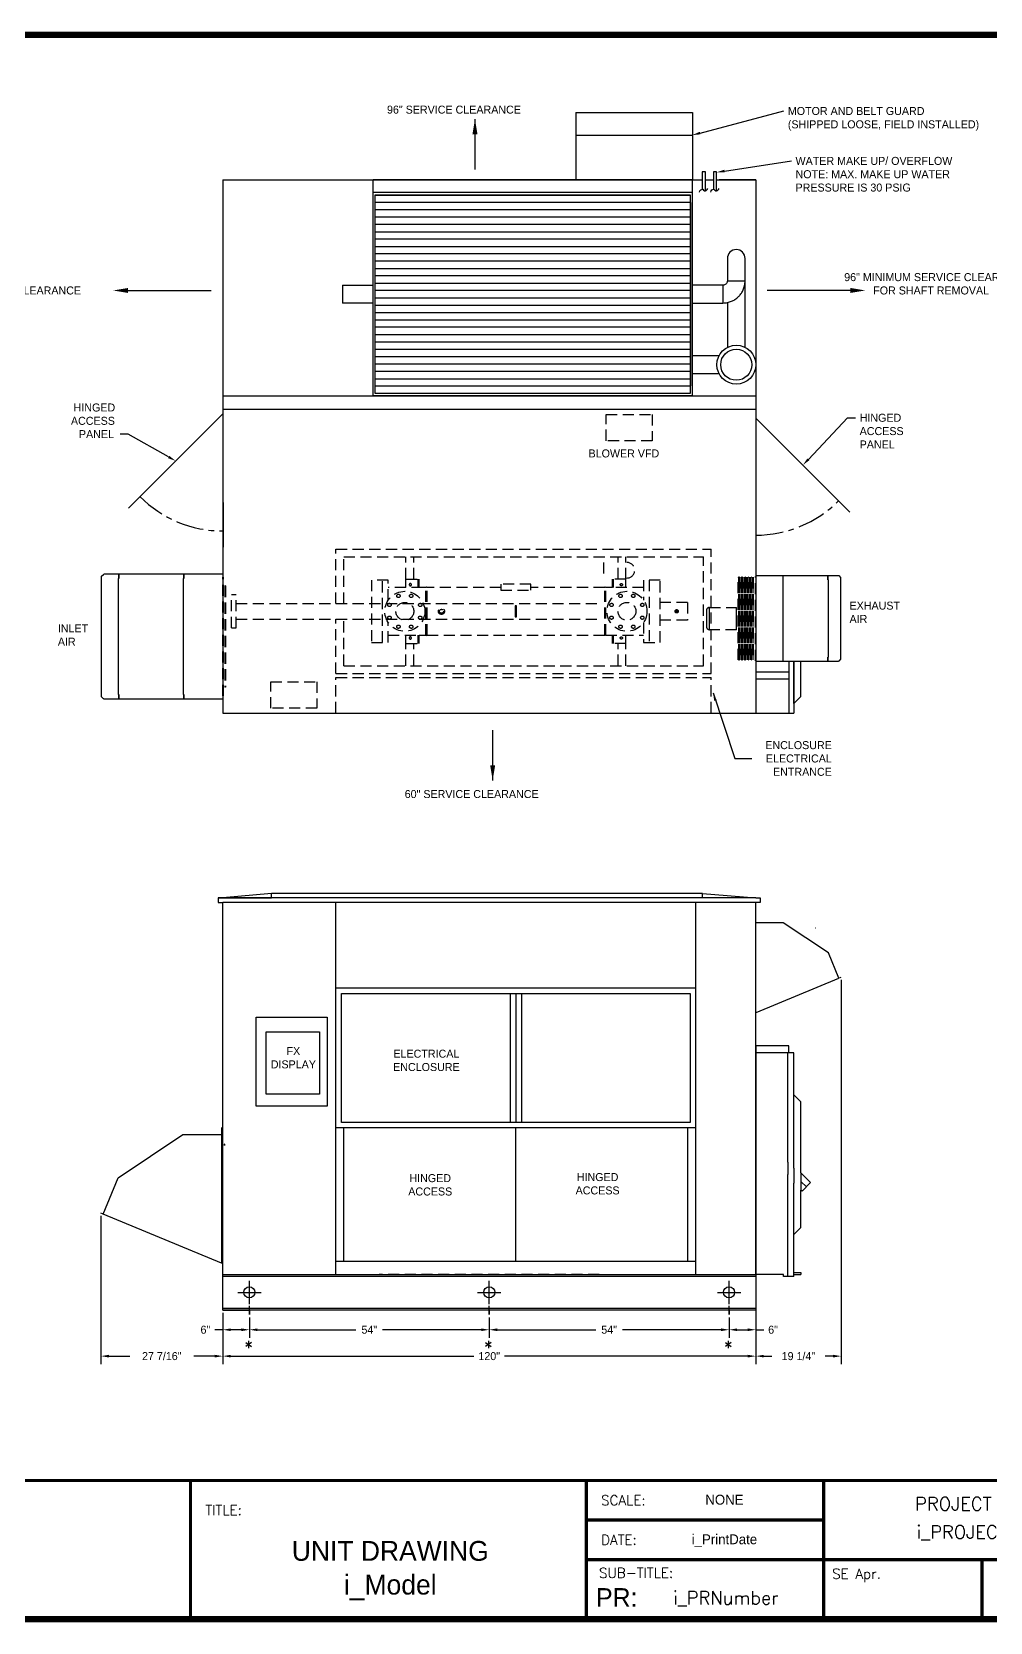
# Model space of a CAD drawing. Header units: inches. Extents: x -247 to 341, y -90 to 280.
# Drawn here: x -40.8 to 175, y -82.2 to 275.6 of the extents above; entities that cross this region are included whole.
import ezdxf
from ezdxf.enums import TextEntityAlignment as Align

# ---------------------------------------------------------------- set-up
doc = ezdxf.new("R2010")
doc.units = ezdxf.units.IN
doc.header["$MEASUREMENT"] = 0
doc.linetypes.add('CENTER', pattern=[2, 1.25, -0.25, 0.25, -0.25])
doc.linetypes.add('HIDDEN', pattern=[0.375, 0.25, -0.125])
doc.layers.get('0').update_dxf_attribs({"color": 10})
doc.layers.get('Defpoints').update_dxf_attribs({"color": 10})
doc.styles.add('ROMANS', font='romans.shx', dxfattribs={"height": 0.125})
doc.styles.add('SIMPLEX', font='SIMPLEX')
doc.dimstyles.new('STANDARD$0', dxfattribs={"dimtxt": 1, "dimasz": 1, "dimexe": 0.5, "dimexo": 0.5, "dimgap": 1, "dimtad": 0, "dimtih": 1, "dimtoh": 1, "dimdec": 6, "dimzin": 0, "dimdsep": 46, "dimlunit": 5, "dimtxsty": 'Standard', "dimcen": -0.0625, "dimadec": 0, "dimazin": 0, "dimtfac": 1, "dimtdec": 4, "dimtofl": 0, "dimtmove": 0, "dimatfit": 3, "dimfxl": 1, "dimtolj": 1, "dimtzin": 0, "dimarcsym": 0})

# ---------------------------------------------------------------- blocks, each defined once
blk = doc.blocks.new('*D17')
at = {"color": 0, "lineweight": -2, "ltscale": 5}
for p, q in [((-25.26, 9.23), (-25.26, -24.14)), ((2.18, -12.62), (2.18, -24.14)), ((-23.46, -22.34), (-18.74, -22.34)), ((0.38, -22.34), (-4.34, -22.34))]:
    blk.add_line(p, q, dxfattribs=at)
at = {"color": 0, "ltscale": 5}
for points in [[(-23.46, -22.04), (-23.46, -22.64), (-25.26, -22.34)], [(0.38, -22.04), (0.38, -22.64), (2.18, -22.34)]]:
    blk.add_solid(points, dxfattribs=at)
at = {"layer": 'Defpoints', "color": 0, "ltscale": 5}
for p in [(-25.26, 9.86), (2.18, -12), (2.18, -22.34)]:
    blk.add_point(p, dxfattribs=at)
at = {"color": 0, "ltscale": 5, "insert": (-11.54, -22.34), "char_height": 1.8, "attachment_point": 5}
blk.add_mtext('\\A1;27 7/16"', dxfattribs=at)
blk = doc.blocks.new('*D18')
at = {"color": 0, "lineweight": -2, "ltscale": 5}
for p, q in [((141.41, 62.31), (141.41, -24.14)), ((122.18, -5), (122.18, -24.14)), ((123.98, -22.34), (125.79, -22.34)), ((139.61, -22.34), (137.79, -22.34))]:
    blk.add_line(p, q, dxfattribs=at)
at = {"color": 0, "ltscale": 5}
for points in [[(123.98, -22.04), (123.98, -22.64), (122.18, -22.34)], [(139.61, -22.04), (139.61, -22.64), (141.41, -22.34)]]:
    blk.add_solid(points, dxfattribs=at)
at = {"layer": 'Defpoints', "color": 0, "ltscale": 5}
for p in [(141.41, 62.94), (122.18, -4.37), (122.18, -22.34)]:
    blk.add_point(p, dxfattribs=at)
at = {"color": 0, "ltscale": 5, "insert": (131.79, -22.34), "char_height": 1.8, "attachment_point": 5}
blk.add_mtext('\\A1;19 1/4"', dxfattribs=at)

msp = doc.modelspace()

# ---------------------------------------------------------------- linework, layer by layer
at = {"color": 1, "ltscale": 5}
for p, q in [((58.96801, 255.95469), (58.96801, 244.67225)), ((110.85634, 244.13228), (110.12477, 244.13228)), ((110.12477, 244.13228), (110.12477, 240.20069)), ((110.85634, 239.83428), (110.85634, 244.13228)), ((113.38069, 244.13228), (112.64912, 244.13228)), ((112.64912, 244.13228), (112.64912, 240.20069)), ((113.38069, 239.83428), (113.38069, 244.13228)), ((2.17742, 242.35367), (110.12477, 242.35367)), ((2.17742, 242.35367), (2.17742, 122.35367)), ((2.17742, 242.35367), (17.17742, 242.35367)), ((110.85634, 242.35367), (112.64912, 242.35367)), ((113.38069, 242.35367), (122.17742, 242.35367)), ((122.17742, 242.35367), (113.92742, 242.35367)), ((122.17742, 242.35367), (122.17742, 122.35367)), ((-20.69906, 217.43235), (-0.42537, 217.43235)), ((145.0539, 217.43235), (124.78021, 217.43235)), ((2.17742, 193.72867), (122.17742, 193.72867)), ((122.17742, 194.72867), (122.17742, 188.72867)), ((2.17742, 189.6862), (-19.03578, 168.473)), ((2.17742, 190.72867), (122.17742, 190.72867)), ((122.17742, 188.72867), (143.39063, 167.51547)), ((2.36492, 159.70862), (2.36492, 169.70862)), ((-25.07702, 153.12119), (-24.67375, 153.55769)), ((-25.07702, 125.99419), (-25.07702, 153.12119)), ((-24.67375, 153.55769), (-24.61692, 153.55769)), ((2.11392, 153.62019), (-24.55827, 153.62019)), ((-21.24871, 126.49519), (-21.24871, 152.62019)), ((-21.24835, 126.49519), (-21.24835, 152.62019)), ((-21.19984, 153.55669), (-21.19984, 152.62019)), ((-21.19947, 153.55669), (-21.19984, 153.55669)), ((-21.19984, 152.62019), (-21.19947, 152.62019)), ((-21.19947, 152.62019), (-21.19947, 153.55669)), ((-6.61988, 126.49519), (-6.61988, 152.62019)), ((-6.61933, 126.49519), (-6.61933, 152.62019)), ((-6.60153, 153.55669), (-6.60153, 152.62019)), ((-6.60098, 153.55669), (-6.60098, 153.55769)), ((-6.60098, 152.62019), (-6.60098, 153.55669)), ((122.18467, 153.265), (140.77291, 153.265)), ((128.24584, 153.264), (138.42987, 153.264)), ((138.42987, 152.3275), (138.42987, 153.264)), ((138.42987, 153.264), (138.43024, 153.264)), ((138.43024, 152.3275), (138.42987, 152.3275)), ((138.43024, 153.264), (140.77384, 153.264)), ((138.43024, 153.264), (138.43024, 152.3275)), ((138.47874, 152.3275), (138.47874, 134.9525)), ((138.47911, 152.3275), (138.47911, 134.9525)), ((140.77384, 153.264), (140.83158, 153.264)), ((140.83157, 153.265), (140.8884, 153.265)), ((140.8884, 153.265), (141.29167, 152.8285)), ((141.29167, 152.8285), (141.29167, 134.4515)), ((122.18467, 134.015), (140.77291, 134.015)), ((128.24584, 134.016), (138.42987, 134.016)), ((138.42987, 134.9525), (138.42987, 134.016)), ((138.43024, 134.9525), (138.42987, 134.9525)), ((138.42987, 134.016), (138.43024, 134.016)), ((138.43024, 134.016), (138.43024, 134.9525)), ((138.43024, 134.016), (140.77384, 134.016)), ((140.77384, 134.016), (140.83158, 134.016)), ((140.8884, 134.015), (140.83157, 134.015)), ((141.29167, 134.4515), (140.8884, 134.015)), ((-24.67375, 125.55769), (-25.07702, 125.99419)), ((-24.61692, 125.55769), (-24.67375, 125.55769)), ((-24.55919, 125.55869), (-24.61693, 125.55869)), ((-24.55827, 125.49519), (-24.55827, 125.55769)), ((2.11392, 125.49519), (-24.55827, 125.49519)), ((-21.19984, 125.55869), (-21.19984, 126.49519)), ((-21.19984, 126.49519), (-21.19947, 126.49519)), ((-21.19947, 125.55869), (-21.19984, 125.55869)), ((-21.19947, 126.49519), (-21.19947, 125.55869)), ((-6.60153, 125.55869), (-6.60153, 126.49519)), ((-6.60098, 126.49519), (-6.60098, 125.55869)), ((-6.60098, 125.55869), (-6.60098, 125.55769)), ((2.17742, 122.35367), (122.17742, 122.35367)), ((62.95517, 107.18786), (62.95517, 118.47029)), ((2.17742, 80.74789), (1.17742, 80.74789)), ((1.17742, 80.74789), (1.17742, 79.74789)), ((1.17742, 80.74789), (13.17742, 80.74789)), ((1.17742, 79.74789), (2.17742, 79.74789)), ((13.17742, 81.74789), (2.17742, 80.74789)), ((122.17742, 80.74789), (2.17742, 80.74789)), ((2.17742, -3.99711), (2.17742, 79.74789)), ((123.17742, 79.74789), (2.17742, 79.74789)), ((13.17742, 80.74789), (13.17742, 81.74789)), ((110.17742, 81.74789), (13.17742, 81.74789)), ((27.67742, -3.99711), (27.67742, 79.74789)), ((108.67742, -3.99711), (108.67742, 79.74789)), ((110.17742, 80.74789), (110.17742, 81.74789)), ((110.17742, 81.74789), (122.17742, 80.74789)), ((122.17742, 80.74789), (110.17742, 80.74789)), ((122.17742, 80.74789), (123.17742, 80.74789)), ((122.17742, -3.99711), (122.17742, 79.74789)), ((123.17742, 80.74789), (123.17742, 79.74789)), ((128.36404, 75.18103), (122.30342, 75.18103)), ((138.54807, 68.37628), (128.36404, 75.18103)), ((135.59291, 74.05771), (135.65541, 74.05771)), ((140.89166, 62.71833), (138.54807, 68.37628)), ((122.23992, 54.99253), (140.89166, 62.71833)), ((141.00715, 62.76817), (141.41042, 62.93521)), ((27.67742, 60.4935), (108.67742, 60.4935)), ((28.92742, 30.2435), (28.92742, 59.2435)), ((28.92742, 59.2435), (107.42742, 59.2435)), ((66.92742, 59.2435), (66.92742, 30.2435)), ((68.17742, 59.2435), (68.17742, 30.2435)), ((69.42742, 59.2435), (69.42742, 30.2435)), ((107.42742, 59.2435), (107.42742, 30.2435)), ((1.98992, 27.63039), (1.98992, 29.06689)), ((108.67742, 28.9935), (27.67742, 28.9935)), ((107.42742, 30.2435), (28.92742, 30.2435)), ((29.42742, -0.99711), (29.42742, 28.9935)), ((106.92742, -0.99711), (106.92742, 28.9935)), ((-21.38642, 17.74936), (-6.78848, 27.50339)), ((-6.78848, 27.50339), (1.92642, 27.50339)), ((1.92642, 27.50339), (1.92742, 27.50339)), ((1.98992, 27.50339), (1.92742, 27.50339)), ((1.98992, -1.43511), (1.98992, 27.50339)), ((-24.74577, 9.63918), (-21.38642, 17.74936)), ((-24.86125, 9.68901), (-25.26452, 9.85606)), ((-24.80443, 9.66348), (-24.74577, 9.63918)), ((1.92642, -1.4088), (-24.74577, 9.63918)), ((1.98992, -1.43511), (1.92742, -1.43511)), ((27.67742, -0.99711), (108.67742, -0.99711)), ((2.17742, -3.99711), (122.17742, -3.99711)), ((2.17742, -11.99711), (2.17742, -3.99711)), ((2.17742, -4.37211), (122.17742, -4.37211)), ((122.17742, -3.99711), (122.17742, -11.99711)), ((122.17742, -11.62211), (2.17742, -11.62211)), ((122.17742, -11.99711), (2.17742, -11.99711)), ((2.17742, -11.99711), (8.17742, -11.99711)), ((2.17742, -12.62211), (2.17742, -18.20071)), ((2.17742, -13.24711), (2.17742, -24.14017)), ((8.17742, -12.99711), (8.17742, -10.99711)), ((8.17742, -11.99711), (8.17742, -12.99711)), ((8.17742, -13.62211), (8.17742, -18.20071)), ((8.17742, -14.24711), (8.17742, -18.20071)), ((62.17742, -12.99711), (62.17742, -10.99711)), ((62.17742, -11.99711), (62.17742, -12.99711)), ((62.17742, -13.62211), (62.17742, -18.20071)), ((62.17742, -14.24711), (62.17742, -18.20071)), ((116.17742, -12.99711), (116.17742, -10.99711)), ((122.17742, -11.99711), (116.17742, -11.99711)), ((116.17742, -11.99711), (116.17742, -12.99711)), ((116.17742, -13.62211), (116.17742, -18.20071)), ((116.17742, -14.24711), (116.17742, -18.20071)), ((122.17742, -12.62211), (122.17742, -18.20071)), ((122.17742, -13.24711), (122.17742, -24.14017)), ((2.17742, -16.40071), (0.37742, -16.40071)), ((6.37742, -16.40071), (3.97742, -16.40071)), ((9.97742, -16.40071), (32.17742, -16.40071)), ((60.37742, -16.40071), (38.17742, -16.40071)), ((63.97742, -16.40071), (86.17742, -16.40071)), ((114.37742, -16.40071), (92.17742, -16.40071)), ((117.97742, -16.40071), (120.37742, -16.40071)), ((122.17742, -16.40071), (123.97742, -16.40071)), ((3.97742, -22.34017), (58.72742, -22.34017)), ((120.37742, -22.34017), (65.62742, -22.34017))]:
    msp.add_line(p, q, dxfattribs=at)
at = {"color": 1, "linetype": 'Continuous'}
for p, q in [((81.66142, 257.47867), (81.66142, 252.38767)), ((81.66142, 257.47867), (107.91142, 257.47867)), ((107.91142, 257.47867), (107.91142, 252.38767)), ((81.66142, 252.38767), (107.91142, 252.38767)), ((81.66142, 252.38767), (81.66142, 242.35367)), ((107.91142, 252.38767), (107.91142, 242.35367)), ((107.91142, 242.35367), (36.03642, 242.35367)), ((36.03642, 239.47867), (36.03642, 242.35367)), ((107.91142, 239.47867), (107.91142, 242.35367)), ((36.03642, 237.22867), (36.03642, 239.47867)), ((107.91142, 239.47867), (36.03642, 239.47867)), ((36.03642, 195.97867), (36.03642, 237.22867)), ((36.05242, 237.22867), (36.03642, 237.22867)), ((36.05242, 195.97867), (36.05242, 237.22867)), ((36.53642, 194.22867), (36.53642, 238.97867)), ((36.53642, 238.97867), (107.41142, 238.97867)), ((36.53677, 238.90853), (107.38121, 238.90853)), ((36.53677, 237.30853), (107.38121, 237.30853)), ((107.41142, 238.97867), (107.41142, 194.22867)), ((107.89542, 237.22867), (107.91142, 237.22867)), ((107.89542, 195.97867), (107.89542, 237.22867)), ((107.91142, 237.22867), (107.91142, 239.47867)), ((107.91142, 195.97867), (107.91142, 237.22867)), ((36.53677, 235.61964), (107.38121, 235.61964)), ((36.53677, 234.01964), (107.38121, 234.01964)), ((36.53677, 232.33075), (107.38121, 232.33075)), ((36.53677, 230.64186), (107.38121, 230.64186)), ((36.53677, 229.04186), (107.38121, 229.04186)), ((36.53677, 227.35298), (107.38121, 227.35298)), ((36.53677, 225.75298), (107.38121, 225.75298)), ((36.53677, 224.06409), (107.38121, 224.06409)), ((36.53677, 222.3752), (107.38121, 222.3752)), ((115.78642, 224.61959), (115.78642, 221.61959)), ((119.78642, 221.61959), (119.78642, 224.61959)), ((29.14542, 218.60367), (29.14542, 214.60359)), ((29.14542, 218.60367), (36.03642, 218.60367)), ((36.53677, 220.7752), (107.38121, 220.7752)), ((36.53677, 219.08631), (107.38121, 219.08631)), ((114.80242, 218.60367), (107.91142, 218.60367)), ((114.80242, 218.60367), (114.80242, 214.60359)), ((115.78642, 221.61959), (115.78642, 219.61959)), ((115.78642, 219.61959), (119.7865, 219.61959)), ((119.78642, 219.61959), (119.78642, 221.61959)), ((119.78642, 204.62807), (119.78642, 219.61959)), ((36.53677, 217.48631), (107.38121, 217.48631)), ((36.53677, 215.79742), (107.38121, 215.79742)), ((115.78642, 214.70522), (115.78642, 204.61159)), ((36.03642, 214.60367), (29.14542, 214.60367)), ((36.53677, 214.10853), (107.38121, 214.10853)), ((36.53677, 212.50853), (107.38121, 212.50853)), ((107.91142, 214.60367), (114.80242, 214.60367)), ((36.53677, 210.81964), (107.38121, 210.81964)), ((36.53677, 209.21964), (107.38121, 209.21964)), ((36.53677, 207.53075), (107.38121, 207.53075)), ((36.53677, 205.84186), (107.38121, 205.84186)), ((36.53677, 204.24186), (107.38121, 204.24186)), ((36.53677, 202.55298), (107.38121, 202.55298)), ((36.53677, 200.95298), (107.38121, 200.95298)), ((113.91133, 202.72867), (107.91142, 202.72867)), ((36.53677, 199.26409), (107.38121, 199.26409)), ((36.53677, 197.5752), (107.38121, 197.5752)), ((107.91142, 198.72867), (113.91133, 198.72867)), ((36.03642, 193.72867), (36.03642, 195.97867)), ((36.05242, 195.97867), (36.03642, 195.97867)), ((107.91142, 193.72867), (36.03642, 193.72867)), ((107.41142, 194.22867), (36.53642, 194.22867)), ((36.53677, 195.9752), (107.38121, 195.9752)), ((36.53677, 194.28631), (107.38121, 194.28631)), ((107.89542, 195.97867), (107.91142, 195.97867)), ((107.91142, 193.72867), (107.91142, 195.97867))]:
    msp.add_line(p, q, dxfattribs=at)
at = {"color": 1, "linetype": 'HIDDEN', "ltscale": 10}
for p, q in [((88.51623, 189.55773), (98.89601, 189.55773)), ((88.51623, 183.63075), (88.51623, 189.55773)), ((98.89601, 189.55773), (98.89601, 183.63075)), ((98.89601, 183.63075), (88.51623, 183.63075)), ((27.67742, 159.24129), (112.17742, 159.24129)), ((27.67742, 146.99129), (27.67742, 159.24129)), ((29.42742, 157.49129), (110.42742, 157.49129)), ((29.42742, 146.99129), (29.42742, 157.49129)), ((43.42742, 152.49129), (43.42742, 157.49129)), ((45.17742, 152.49129), (45.17742, 157.49129)), ((91.17742, 152.49129), (91.17742, 157.49129)), ((92.92742, 152.49129), (92.92742, 157.49129)), ((110.42742, 132.99129), (110.42742, 157.49129)), ((112.17742, 131.24129), (112.17742, 159.24129)), ((87.92742, 156.2298), (87.92742, 152.7298)), ((2.17742, 126.20125), (2.17742, 152.95125)), ((2.36492, 152.95125), (2.17742, 152.95125)), ((2.36492, 126.20125), (2.36492, 152.95125)), ((2.80242, 150.95125), (2.67742, 150.95125)), ((2.67742, 150.95125), (2.67742, 128.20125)), ((2.80242, 150.95125), (2.80242, 128.20125)), ((35.67742, 152.24129), (35.67742, 138.24129)), ((39.42742, 152.24129), (35.67742, 152.24129)), ((38.17742, 138.24129), (38.17742, 152.24129)), ((39.42742, 147.72876), (39.42742, 152.24129)), ((47.17742, 150.61629), (39.42742, 150.61629)), ((43.42742, 152.49129), (46.42742, 152.49129)), ((43.42742, 150.61629), (43.42742, 152.49129)), ((46.17742, 150.61629), (46.17742, 152.49129)), ((46.42742, 150.61629), (46.42742, 152.49129)), ((47.92742, 150.61629), (46.42742, 150.61629)), ((47.97663, 150.64158), (47.92742, 150.61629)), ((47.92742, 139.86629), (47.92742, 150.61629)), ((48.05868, 150.65394), (47.97663, 150.64158)), ((48.17742, 150.61629), (48.05868, 150.65394)), ((48.17742, 139.86629), (48.17742, 150.61629)), ((64.80242, 150.61629), (48.17742, 150.61629)), ((71.55242, 151.36629), (64.80242, 151.36629)), ((64.80242, 151.36629), (64.80242, 149.99129)), ((71.55242, 149.99129), (71.55242, 151.36629)), ((88.17742, 150.61629), (71.55242, 150.61629)), ((88.22663, 150.64158), (88.17742, 150.61629)), ((88.17742, 139.86629), (88.17742, 150.61629)), ((88.30868, 150.65394), (88.22663, 150.64158)), ((88.42742, 150.61629), (88.30868, 150.65394)), ((88.42742, 139.86629), (88.42742, 150.61629)), ((89.92742, 150.61629), (88.42742, 150.61629)), ((92.92742, 152.49129), (89.92742, 152.49129)), ((89.92742, 150.61629), (89.92742, 152.49129)), ((96.92742, 150.61629), (89.92742, 150.61629)), ((90.17742, 150.61629), (90.17742, 152.49129)), ((92.92742, 150.61629), (92.92742, 152.49129)), ((96.92742, 152.24129), (96.92742, 147.72876)), ((100.67742, 152.24129), (96.92742, 152.24129)), ((98.17742, 152.24129), (98.17742, 138.24129)), ((100.67742, 138.24129), (100.67742, 152.24129)), ((118.20555, 134.32399), (118.20555, 152.88649)), ((118.2618, 152.88649), (118.2618, 134.32399)), ((118.54305, 134.32399), (118.54305, 152.88649)), ((118.5993, 152.88649), (118.5993, 134.32399)), ((118.88055, 134.32399), (118.88055, 152.88649)), ((118.9368, 152.88649), (118.9368, 134.32399)), ((119.21805, 134.32399), (119.21805, 152.88649)), ((119.2743, 152.88649), (119.2743, 134.32399)), ((119.55555, 134.32399), (119.55555, 152.88649)), ((119.6118, 152.88649), (119.6118, 134.32399)), ((119.89305, 134.32399), (119.89305, 152.88649)), ((119.9493, 152.88649), (119.9493, 134.32399)), ((120.23055, 134.32399), (120.23055, 152.88649)), ((120.2868, 152.88649), (120.2868, 134.32399)), ((120.56805, 134.32399), (120.56805, 152.88649)), ((120.6243, 152.88649), (120.6243, 134.32399)), ((120.90555, 134.32399), (120.90555, 152.88649)), ((120.9618, 152.88649), (120.9618, 134.32399)), ((121.24305, 134.32399), (121.24305, 152.88649)), ((121.2993, 152.88649), (121.2993, 134.32399)), ((121.58055, 134.32399), (121.58055, 152.88649)), ((121.6368, 152.88649), (121.6368, 134.32399)), ((122.17117, 153.11149), (122.11492, 153.11149)), ((122.11492, 134.09899), (122.11492, 153.11149)), ((122.17117, 134.09899), (122.17117, 153.11149)), ((4.17742, 141.49129), (4.17742, 148.99129)), ((4.17742, 148.99129), (5.17742, 148.99129)), ((5.17742, 141.49129), (5.17742, 148.99129)), ((5.17742, 146.99129), (87.17742, 146.99129)), ((64.80242, 149.99129), (71.55242, 149.99129)), ((106.80742, 147.24129), (100.67742, 147.24129)), ((106.80742, 147.24129), (106.80742, 143.24129)), ((5.17742, 143.49129), (87.17742, 143.49129)), ((27.67742, 131.24129), (27.67742, 143.49129)), ((29.42742, 132.99129), (29.42742, 143.49129)), ((68.05242, 146.49129), (68.05242, 143.99129)), ((68.30242, 146.49129), (68.05242, 146.49129)), ((68.05242, 143.99129), (68.30242, 143.99129)), ((68.30242, 143.99129), (68.30242, 146.49129)), ((106.80742, 143.24129), (100.67742, 143.24129)), ((111.08992, 145.43337), (111.08992, 143.60524)), ((111.08992, 143.60524), (111.08992, 141.77712)), ((111.76492, 146.10837), (117.83992, 146.10837)), ((111.76492, 143.60524), (111.76492, 146.10837)), ((111.76492, 141.10212), (111.76492, 143.60524)), ((117.83992, 143.60524), (117.83992, 146.10837)), ((117.83992, 141.10212), (117.83992, 143.60524)), ((122.11492, 143.60524), (122.11492, 143.64)), ((122.11492, 143.60524), (122.11492, 143.60524)), ((2.17742, 139.57393), (2.17742, 139.57857)), ((2.17742, 139.57857), (2.17742, 139.57625)), ((2.17742, 139.57625), (2.17742, 139.55769)), ((2.17742, 139.57625), (2.17742, 139.57393)), ((2.17742, 139.55769), (2.17742, 139.56697)), ((2.17742, 139.56697), (2.17742, 139.56697)), ((2.17742, 139.56697), (2.17742, 139.55769)), ((4.17742, 141.49129), (5.17742, 141.49129)), ((39.42742, 138.24129), (39.42742, 142.75382)), ((39.42742, 139.86629), (47.17742, 139.86629)), ((43.42742, 137.99129), (43.42742, 139.86629)), ((46.17742, 137.99129), (46.17742, 139.86629)), ((46.42742, 137.99129), (46.42742, 139.86629)), ((46.42742, 139.86629), (47.92742, 139.86629)), ((47.92742, 139.86629), (48.04616, 139.82865)), ((48.04616, 139.82865), (48.12821, 139.84101)), ((48.12821, 139.84101), (48.17742, 139.86629)), ((48.17742, 139.86629), (88.17742, 139.86629)), ((88.17742, 139.86629), (88.29616, 139.82865)), ((88.29616, 139.82865), (88.37821, 139.84101)), ((88.37821, 139.84101), (88.42742, 139.86629)), ((88.42742, 139.86629), (96.92742, 139.86629)), ((88.42742, 139.86629), (89.92742, 139.86629)), ((89.92742, 137.99129), (89.92742, 139.86629)), ((90.17742, 137.99129), (90.17742, 139.86629)), ((92.92742, 137.99129), (92.92742, 139.86629)), ((96.92742, 142.75382), (96.92742, 138.24129)), ((117.83992, 141.10212), (111.76492, 141.10212)), ((35.67742, 138.24129), (39.42742, 138.24129)), ((43.42742, 137.99129), (46.42742, 137.99129)), ((43.42742, 132.99129), (43.42742, 137.99129)), ((45.17742, 132.99129), (45.17742, 137.99129)), ((92.92742, 137.99129), (89.92742, 137.99129)), ((91.17742, 132.99129), (91.17742, 137.99129)), ((92.92742, 132.99129), (92.92742, 137.99129)), ((96.92742, 138.24129), (100.67742, 138.24129)), ((29.42742, 132.99129), (110.42742, 132.99129)), ((122.17117, 134.09899), (122.11492, 134.09899)), ((13.00655, 129.36813), (23.38633, 129.36813)), ((13.00655, 123.44115), (13.00655, 129.36813)), ((23.38633, 129.36813), (23.38633, 123.44115)), ((27.67742, 131.24129), (112.17742, 131.24129)), ((27.67742, 122.35367), (27.67742, 130.35367)), ((27.67742, 130.35367), (112.17742, 130.35367)), ((112.17742, 122.35367), (112.17742, 130.35367)), ((2.36492, 126.20125), (2.17742, 126.20125)), ((2.80242, 128.20125), (2.67742, 128.20125)), ((23.38633, 123.44115), (13.00655, 123.44115)), ((1.98992, -0.34086), (1.98992, 26.40914)), ((2.17742, 26.40914), (1.98992, 26.40914)), ((1.98992, -0.34086), (1.98992, 26.40914)), ((2.17742, 26.40914), (1.98992, 26.40914)), ((2.17742, -0.34086), (2.17742, 26.40914)), ((2.17742, -0.34086), (2.17742, 26.40914)), ((2.48992, 25.37043), (2.48992, 25.06539)), ((2.61492, 25.37043), (2.48992, 25.37043)), ((2.61492, 25.37043), (2.61492, 25.06539)), ((1.98992, 13.03414), (1.98992, 13.07112)), ((1.98992, 13.03414), (1.98992, 13.07112)), ((1.98992, 13.03414), (1.98992, 13.03414)), ((1.98992, 13.03414), (1.98992, 13.03414)), ((2.17742, -0.34086), (1.98992, -0.34086)), ((2.17742, -0.34086), (1.98992, -0.34086)), ((86.92742, -3.99711), (37.42742, -3.99711))]:
    msp.add_line(p, q, dxfattribs=at)
at = {"ltscale": 5}
for p, q in [((128.36404, 134.015), (128.36404, 153.265)), ((112.57231, 126.86883), (117.50912, 112.1285)), ((117.50912, 112.1285), (121.30326, 112.1285)), ((9.72753, 53.93086), (25.72753, 53.93086)), ((9.72753, 33.93086), (9.72753, 53.93086)), ((25.72753, 53.93086), (25.72753, 35.93086)), ((11.94888, 50.6381), (23.94888, 50.6381)), ((11.94888, 36.6381), (11.94888, 50.6381)), ((23.94888, 50.6381), (23.94888, 36.6381)), ((23.94888, 36.6381), (11.94888, 36.6381)), ((25.72753, 35.93086), (25.72753, 33.93086)), ((25.72753, 33.93086), (9.72753, 33.93086)), ((68.17742, -0.99711), (68.17742, 28.9935))]:
    msp.add_line(p, q, dxfattribs=at)
at = {"color": 1}
for p, q in [((122.17742, 147.06148), (122.17742, 122.35367)), ((129.64531, 134.016), (129.64531, 122.35367)), ((130.75625, 134.016), (130.75625, 122.35367)), ((130.75625, 124.48836), (130.75625, 134.016)), ((132.32844, 126.06055), (132.32844, 134.016)), ((129.64531, 131.5632), (122.17742, 131.5632)), ((129.64531, 129.99101), (122.17742, 129.99101)), ((132.32844, 126.06055), (130.75625, 124.48836)), ((122.17742, 122.35367), (130.75625, 122.35367)), ((129.64531, 47.44777), (122.17742, 47.44777)), ((122.17742, 47.44777), (122.17742, -3.99711)), ((129.64531, 45.91985), (129.64531, 47.44777)), ((130.75625, 45.91985), (122.17742, 45.91985)), ((129.41139, 21.27911), (129.41139, 45.91985)), ((130.75625, 19.93424), (130.75625, 45.91985)), ((132.32844, 34.91453), (130.75625, 36.48672)), ((132.32844, 18.91423), (132.32844, 34.91453)), ((129.41139, 21.27911), (129.41139, 18.49985)), ((129.41139, -4.39015), (129.41139, 18.49985)), ((130.75625, 19.93424), (130.75625, 16.59545)), ((134.54433, 16.69834), (132.32844, 18.91423)), ((132.32844, 18.91423), (132.32844, 15.02326)), ((130.75625, -4.39015), (130.75625, 16.59545)), ((133.57159, 15.7256), (132.32844, 16.96875)), ((132.32844, 6.61516), (132.32844, 15.02326)), ((132.59884, 14.75286), (132.32844, 15.02326)), ((134.54433, 16.69834), (132.59884, 14.75286)), ((132.32844, 6.61516), (130.75625, 5.04297)), ((130.75625, -3.52565), (132.32844, -3.52565)), ((132.32844, -3.52565), (132.32844, -3.99711)), ((8.17742, -10.62211), (8.17742, -5.37211)), ((62.17742, -10.62211), (62.17742, -5.37211)), ((116.17742, -10.62211), (116.17742, -5.37211)), ((128.39797, -3.99711), (122.17742, -3.99711)), ((128.39797, -4.39015), (128.39797, -3.99711)), ((130.75625, -4.39015), (128.39797, -4.39015)), ((130.75625, -3.99711), (132.32844, -3.99711)), ((5.55242, -7.99711), (10.80242, -7.99711)), ((59.55242, -7.99711), (64.80242, -7.99711)), ((113.55242, -7.99711), (118.80242, -7.99711))]:
    msp.add_line(p, q, dxfattribs=at)
at = {"lineweight": 30}
for p, q in [((-5.07098, -81.48619), (-5.07098, -50.30119)), ((84.02902, -50.30119), (262.22902, -50.30119)), ((84.02902, -81.48619), (84.02902, -50.30119)), ((137.48902, -50.30119), (137.48902, -81.48619)), ((137.48902, -59.21119), (84.02902, -59.21119)), ((262.22902, -68.12119), (84.02902, -68.12119)), ((173.12902, -68.12119), (173.12902, -81.48619))]:
    msp.add_line(p, q, dxfattribs=at)
at = {"const_width": 1.4256}
msp.add_lwpolyline([(-236.73098, -81.48619), (333.50902, -81.48619), (333.50902, 274.91381), (-236.73098, 274.91381), (-236.73098, -81.48619)], dxfattribs=at)
at = {"color": 1, "ltscale": 5}
for points in [[(109.65205, 252.84618), (128.5075, 257.81297)], [(115.15755, 244.2945), (130.23569, 246.58265)], [(134.02098, 179.42971), (142.87454, 188.78918), (144.67454, 188.78918)], [(-9.99651, 179.96475), (-19.09096, 185.10083), (-20.89096, 185.10083)]]:
    msp.add_lwpolyline(points, dxfattribs=at)
at = {"lineweight": 30, "const_width": 0.7128}
for points in [[(333.50902, -50.30119), (-94.17098, -50.30119), (-94.17098, -81.48619)], [(-5.07098, -50.30119), (-5.07098, -81.48619)], [(84.02902, -50.30119), (84.02902, -81.48619)], [(137.48902, -50.30119), (137.48902, -81.48619)], [(137.48902, -59.21119), (84.02902, -59.21119)], [(262.22902, -68.12119), (84.02902, -68.12119)], [(173.12902, -68.12119), (173.12902, -81.48619)]]:
    msp.add_lwpolyline(points, dxfattribs=at)
at = {"color": 1, "linetype": 'Continuous'}
for radius in [4.375, 3.5]:
    msp.add_circle((117.80242, 200.72867), radius, dxfattribs=at)
at = {"color": 1, "linetype": 'HIDDEN', "ltscale": 10, "extrusion": (0, 0, -1)}
for centre in [(-44.42742, 151.24129), (-44.42742, 139.24129)]:
    msp.add_circle(centre, 0.25, dxfattribs=at)
at = {"color": 1, "linetype": 'HIDDEN', "ltscale": 10}
for centre, radius in [((91.92742, 151.24129), 0.25), ((43.17742, 145.24129), 4.5), ((39.71287, 146.67636), 0.375), ((43.17742, 145.24129), 2.013), ((41.74236, 148.70584), 0.375), ((44.61248, 148.70584), 0.375), ((46.64197, 146.67636), 0.375), ((93.17742, 145.24129), 4.5), ((89.71287, 146.67636), 0.375), ((93.17742, 145.24129), 2.013), ((91.74236, 148.70584), 0.375), ((94.61248, 148.70584), 0.375), ((96.64197, 146.67636), 0.375), ((39.71287, 143.80623), 0.375), ((46.64197, 143.80623), 0.375), ((51.42742, 145.24129), 0.6875), ((51.42742, 145.24129), 0.45), ((89.71287, 143.80623), 0.375), ((96.64197, 143.80623), 0.375), ((104.37742, 145.24129), 0.375), ((104.37742, 145.24129), 0.21875), ((41.74236, 141.77675), 0.375), ((44.61248, 141.77675), 0.375), ((91.74236, 141.77675), 0.375), ((94.61248, 141.77675), 0.375), ((91.92742, 139.24129), 0.25)]:
    msp.add_circle(centre, radius, dxfattribs=at)
at = {"color": 1, "ltscale": 5}
for centre in [(8.17742, -7.99711), (62.17742, -7.99711), (116.17742, -7.99711)]:
    msp.add_circle(centre, 1.25, dxfattribs=at)
at = {"color": 1, "linetype": 'Continuous'}
msp.add_arc((117.78642, 224.61959), 2, 0, 180, dxfattribs=at)
at = {"color": 1, "linetype": 'CENTER', "ltscale": 5}
for centre, start, end in [((2.17742, 189.6862), 225, 270), ((122.17742, 188.72867), 270, 315)]:
    msp.add_arc(centre, 26.3684, start, end, dxfattribs=at)
at = {"color": 1, "linetype": 'HIDDEN', "ltscale": 10}
for centre, radius, start, end in [((93.17742, 154.4798), 1.75, 270, 90), ((118.23367, 152.88649), 0.02813, 0, 180), ((118.57117, 152.88649), 0.02813, 0, 180), ((118.90867, 152.88649), 0.02813, 0, 180), ((119.24617, 152.88649), 0.02813, 0, 180), ((119.58367, 152.88649), 0.02813, 0, 180), ((119.92117, 152.88649), 0.02813, 0, 180), ((120.25867, 152.88649), 0.02813, 0, 180), ((120.59617, 152.88649), 0.02813, 0, 180), ((120.93367, 152.88649), 0.02813, 0, 180), ((121.27117, 152.88649), 0.02813, 0, 180), ((121.60867, 152.88649), 0.02813, 0, 180), ((111.76492, 145.43337), 0.675, 90, 180), ((111.76492, 141.77712), 0.675, 180, 270), ((118.23367, 134.32399), 0.02813, 180, 0), ((118.57117, 134.32399), 0.02813, 180, 0), ((118.90867, 134.32399), 0.02813, 180, 0), ((119.24617, 134.32399), 0.02813, 180, 0), ((119.58367, 134.32399), 0.02813, 180, 0), ((119.92117, 134.32399), 0.02813, 180, 0), ((120.25867, 134.32399), 0.02813, 180, 0), ((120.59617, 134.32399), 0.02813, 180, 0), ((120.93367, 134.32399), 0.02813, 180, 0), ((121.27117, 134.32399), 0.02813, 180, 0), ((121.60867, 134.32399), 0.02813, 180, 0)]:
    msp.add_arc(centre, radius, start, end, dxfattribs=at)
at = {"color": 1, "ltscale": 5}
for centre, radius, start, end in [((-24.55575, 153.55901), 0.06123, 92.3554853, 182.1760952), ((-21.19888, 153.55673), 0.000964, 92.3554853, 182.1760952), ((-21.19861, 153.55686), 0.000884, 110.6112167, 191.2782893), ((-6.60066, 153.55686), 0.000884, 110.6112172, 191.2782894), ((138.42928, 153.26404), 0.000964, 357.8239048, 87.6445143), ((138.42901, 153.26417), 0.000884, 348.7217105, 69.3887829), ((140.77287, 153.26404), 0.000964, 357.8239048, 87.6445143), ((138.42928, 134.01597), 0.000964, 272.3554857, 2.1760952), ((138.42901, 134.01583), 0.000884, 290.6112171, 11.2782895), ((140.77287, 134.01597), 0.000964, 272.3554857, 2.1760952), ((-24.55575, 125.55636), 0.06123, 177.8239048, 267.6445147), ((-24.55823, 125.55865), 0.000964, 177.8239048, 267.6445147), ((-21.19888, 125.55865), 0.000964, 177.8239048, 267.6445147), ((-21.19861, 125.55852), 0.000884, 168.7217107, 249.3887833), ((-6.60066, 125.55852), 0.000884, 168.7217106, 249.3887828)]:
    msp.add_arc(centre, radius, start, end, dxfattribs=at)
for points in [[(109.55314, 239.58423), (109.52981, 239.88729), (110.22534, 240.52046), (110.67787, 239.5055), (111.23967, 240.08847), (111.38833, 240.35062)], [(112.07749, 239.58423), (112.05416, 239.88729), (112.74969, 240.52046), (113.20222, 239.5055), (113.76402, 240.08847), (113.91268, 240.35062)]]:
    msp.add_open_spline(points, degree=3, knots=[0, 0, 0, 0, 0.911873942, 1.455399823, 2.359498146, 2.359498146, 2.359498146, 2.359498146], dxfattribs=at)
at = {"color": 1, "linetype": 'Continuous'}
for points, knots in [([(114.80242, 214.60367), (115.18239, 214.60696), (115.49756, 214.6423), (115.82834, 214.71429), (116.1338, 214.78076), (116.45257, 214.87849), (116.74854, 215.00366), (116.99996, 215.10998), (117.23494, 215.23611), (117.46351, 215.38189), (117.62588, 215.48545), (117.78502, 215.59892), (117.93552, 215.72005), (118.10449, 215.85605), (118.26256, 216.00171), (118.41123, 216.15901), (118.60592, 216.365), (118.78448, 216.59096), (118.9423, 216.8255), (119.10302, 217.06437), (119.24222, 217.31214), (119.35904, 217.57828), (119.4909, 217.87871), (119.59424, 218.20256), (119.66523, 218.51379), (119.7465, 218.87012), (119.78536, 219.20991), (119.78642, 219.61959)], [0, 0, 0, 0, 0.132188095, 0.132188095, 0.132188095, 0.254254776, 0.254254776, 0.254254776, 0.357946984, 0.357946984, 0.357946984, 0.43161097, 0.43161097, 0.43161097, 0.514315633, 0.514315633, 0.514315633, 0.622621365, 0.622621365, 0.622621365, 0.732924826, 0.732924826, 0.732924826, 0.857441078, 0.857441078, 0.857441078, 1, 1, 1, 1]), ([(115.78642, 219.61959), (115.78701, 219.49214), (115.77009, 219.38576), (115.73189, 219.27794), (115.70071, 219.18992), (115.65536, 219.10095), (115.6007, 219.02285), (115.55402, 218.95615), (115.50054, 218.89739), (115.43841, 218.8449), (115.3613, 218.77975), (115.27085, 218.72427), (115.17997, 218.68446), (115.06263, 218.63306), (114.94458, 218.6078), (114.80242, 218.60367)], [0, 0, 0, 0, 0.222409477, 0.222409477, 0.222409477, 0.403964228, 0.403964228, 0.403964228, 0.559034791, 0.559034791, 0.559034791, 0.751497948, 0.751497948, 0.751497948, 1, 1, 1, 1])]:
    msp.add_open_spline(points, degree=3, knots=knots, dxfattribs=at)
at = {"color": 1, "ltscale": 5}
msp.add_open_spline([(1.92742, -1.43511), (1.92642, -1.4088)], degree=1, dxfattribs=at)
for points in [[(59.53278, 252.56604), (58.96801, 255.95469), (58.40323, 252.56604)], [(59.26801, 254.15469), (58.96801, 255.95469), (58.66801, 254.15469)], [(109.72846, 252.55607), (107.91142, 252.38767), (109.57563, 253.13628)], [(115.20256, 243.9979), (113.37793, 244.02444), (115.11254, 244.59111)], [(-19.11041, 217.99713), (-22.49906, 217.43235), (-19.11041, 216.86758)], [(-20.69906, 217.73235), (-22.49906, 217.43235), (-20.69906, 217.13235)], [(143.46525, 216.86758), (146.8539, 217.43235), (143.46525, 217.99713)], [(145.0539, 217.73235), (146.8539, 217.43235), (145.0539, 217.13235)], [(-9.84898, 180.22597), (-8.42918, 179.0796), (-10.14403, 179.70353)], [(134.23892, 179.22355), (132.78402, 178.12207), (133.80304, 179.63587)], [(112.83682, 125.06327), (112.57231, 126.86883), (113.40811, 125.24666)], [(62.3904, 110.57651), (62.95517, 107.18786), (63.51995, 110.57651)], [(63.25517, 108.98786), (62.95517, 107.18786), (62.65517, 108.98786)], [(3.97742, -16.10071), (3.97742, -16.70071), (2.17742, -16.40071)], [(6.37742, -16.10071), (6.37742, -16.70071), (8.17742, -16.40071)], [(9.97742, -16.10071), (9.97742, -16.70071), (8.17742, -16.40071)], [(60.37742, -16.10071), (60.37742, -16.70071), (62.17742, -16.40071)], [(63.97742, -16.10071), (63.97742, -16.70071), (62.17742, -16.40071)], [(114.37742, -16.10071), (114.37742, -16.70071), (116.17742, -16.40071)], [(117.97742, -16.10071), (117.97742, -16.70071), (116.17742, -16.40071)], [(120.37742, -16.10071), (120.37742, -16.70071), (122.17742, -16.40071)], [(3.97742, -22.04017), (3.97742, -22.64017), (2.17742, -22.34017)], [(120.37742, -22.04017), (120.37742, -22.64017), (122.17742, -22.34017)]]:
    msp.add_solid(points, dxfattribs=at)

# ---------------------------------------------------------------- texts
at = {"color": 1}
for s, p in [('96" SERVICE CLEARANCE', (39.16467, 257.21721)), ('MOTOR AND BELT GUARD', (129.4075, 256.91297)), ('(SHIPPED LOOSE, FIELD INSTALLED)', (129.4075, 253.91297)), ('WATER MAKE UP/ OVERFLOW', (131.13569, 245.68265)), ('NOTE: MAX. MAKE UP WATER', (131.13569, 242.68265)), ('PRESSURE IS 30 PSIG', (131.13569, 239.68265)), ('60" SERVICE CLEARANCE', (-59.86241, 216.53235)), ('96" MINIMUM SERVICE CLEARANCE', (142.09487, 219.53235)), ('FOR SHAFT REMOVAL', (148.62613, 216.53235)), ('HINGED', (-31.39096, 190.20083)), ('HINGED', (145.57454, 187.88918)), ('ACCESS', (-31.99096, 187.20083)), ('ACCESS', (145.57454, 184.88918)), ('PANEL', (-30.19096, 184.20083)), ('PANEL', (145.57454, 181.88918)), ('BLOWER VFD', (84.53464, 179.86579)), ('60" SERVICE CLEARANCE', (43.15184, 103.23071))]:
    msp.add_text(s, height=1.8, dxfattribs=at).set_placement(p)
at = {"color": 1, "style": 'ROMANS'}
for p in [(6.96724, -21.85898), (60.96724, -21.85898), (114.96724, -21.85898)]:
    msp.add_text('*', height=2.99066, dxfattribs=at).set_placement(p)
at = {"lineweight": 30, "style": 'SIMPLEX'}
for s, p in [('SCALE:', (87.37027, -55.86994)), ('TITLE:', (-1.72973, -58.09744)), ('DATE:', (87.37027, -64.77994)), ('SUB-TITLE:', (86.88759, -72.22006)), ('SE Apr.', (139.383, -72.42707))]:
    msp.add_text(s, height=2.2275, dxfattribs=at).set_placement(p)
at = {"lineweight": 30}
for s, height, p in [('NONE', 2.2275, (115.13136, -55.75226)), ('UNIT DRAWING', 4.455, (39.90003, -68.38264)), ('i_PrintDate', 2.2275, (115.13136, -64.66226)), ('i_Model', 4.455, (39.90003, -75.97553))]:
    msp.add_text(s, height=height, dxfattribs=at).set_placement(p, align=Align.CENTER)
at = {"lineweight": 30, "style": 'SIMPLEX'}
for s, p in [('PROJECT NAME:', (173.57645, -57.05774)), ('i_PROJECTNAME', (173.80137, -63.38935)), ('i_PRNumber', (115.4438, -78.20433))]:
    msp.add_text(s, height=2.95812, dxfattribs=at).set_placement(p, align=Align.CENTER)
at = {"lineweight": 30}
msp.add_text('PR:', height=4.176563, dxfattribs=at).set_placement((95.54742, -78.71903), align=Align.RIGHT)
at = {"color": 1, "ltscale": 5, "char_height": 1.8}
for s, insert, attachment_point in [('EXHAUST\\PAIR', (143.29265, 147.42317), 1), ('INLET\\PAIR', (-34.9379, 142.30573), 1), ('ENCLOSURE\\PELECTRICAL\\PENTRANCE', (139.3113, 108.20664), 9), ('FX\\PDISPLAY', (18.0845, 44.79346), 5), ('ELECTRICAL\\PENCLOSURE', (48.0338, 44.19653), 5), ('HINGED\\PACCESS', (48.9004, 16.19453), 5), ('HINGED\\PACCESS', (86.57957, 16.43437), 5), ('\\A1;6"', (-1.72258, -16.40071), 5), ('\\A1;54"', (35.17742, -16.40071), 5), ('\\A1;54"', (89.17742, -16.40071), 5), ('\\A1;6"', (126.07742, -16.40071), 5), ('\\A1;120"', (62.17742, -22.34017), 5)]:
    msp.add_mtext(s, dxfattribs=dict(at, insert=insert, attachment_point=attachment_point))

# ---------------------------------------------------------------- dimensions: what is measured, and where the dimension line sits
at = {"color": 1, "ltscale": 5}
for base, p1, p2, picture, middle in [((122.17742, -22.34017), (141.41042, 62.93521), (122.17742, -4.37211), '*D18', (131.79392, -22.34017)), ((2.17742, -22.34017), (-25.26452, 9.85606), (2.17742, -11.99711), '*D17', (-11.54355, -22.34017))]:
    dim = msp.add_linear_dim(base=base, p1=p1, p2=p2, dimstyle='STANDARD$0', override={"dimscale": 10, "dimtxt": 0.18, "dimasz": 0.18, "dimexe": 0.18, "dimexo": 0.0625, "dimgap": 0.09, "dimdec": 4, "dimpost": '"', "dimcen": -0.2, "dimfrac": 2}, dxfattribs=at)
    dim.commit()
    dim.dimension.update_dxf_attribs({"geometry": picture, "text_midpoint": middle})

doc.saveas('drawing.dxf')
